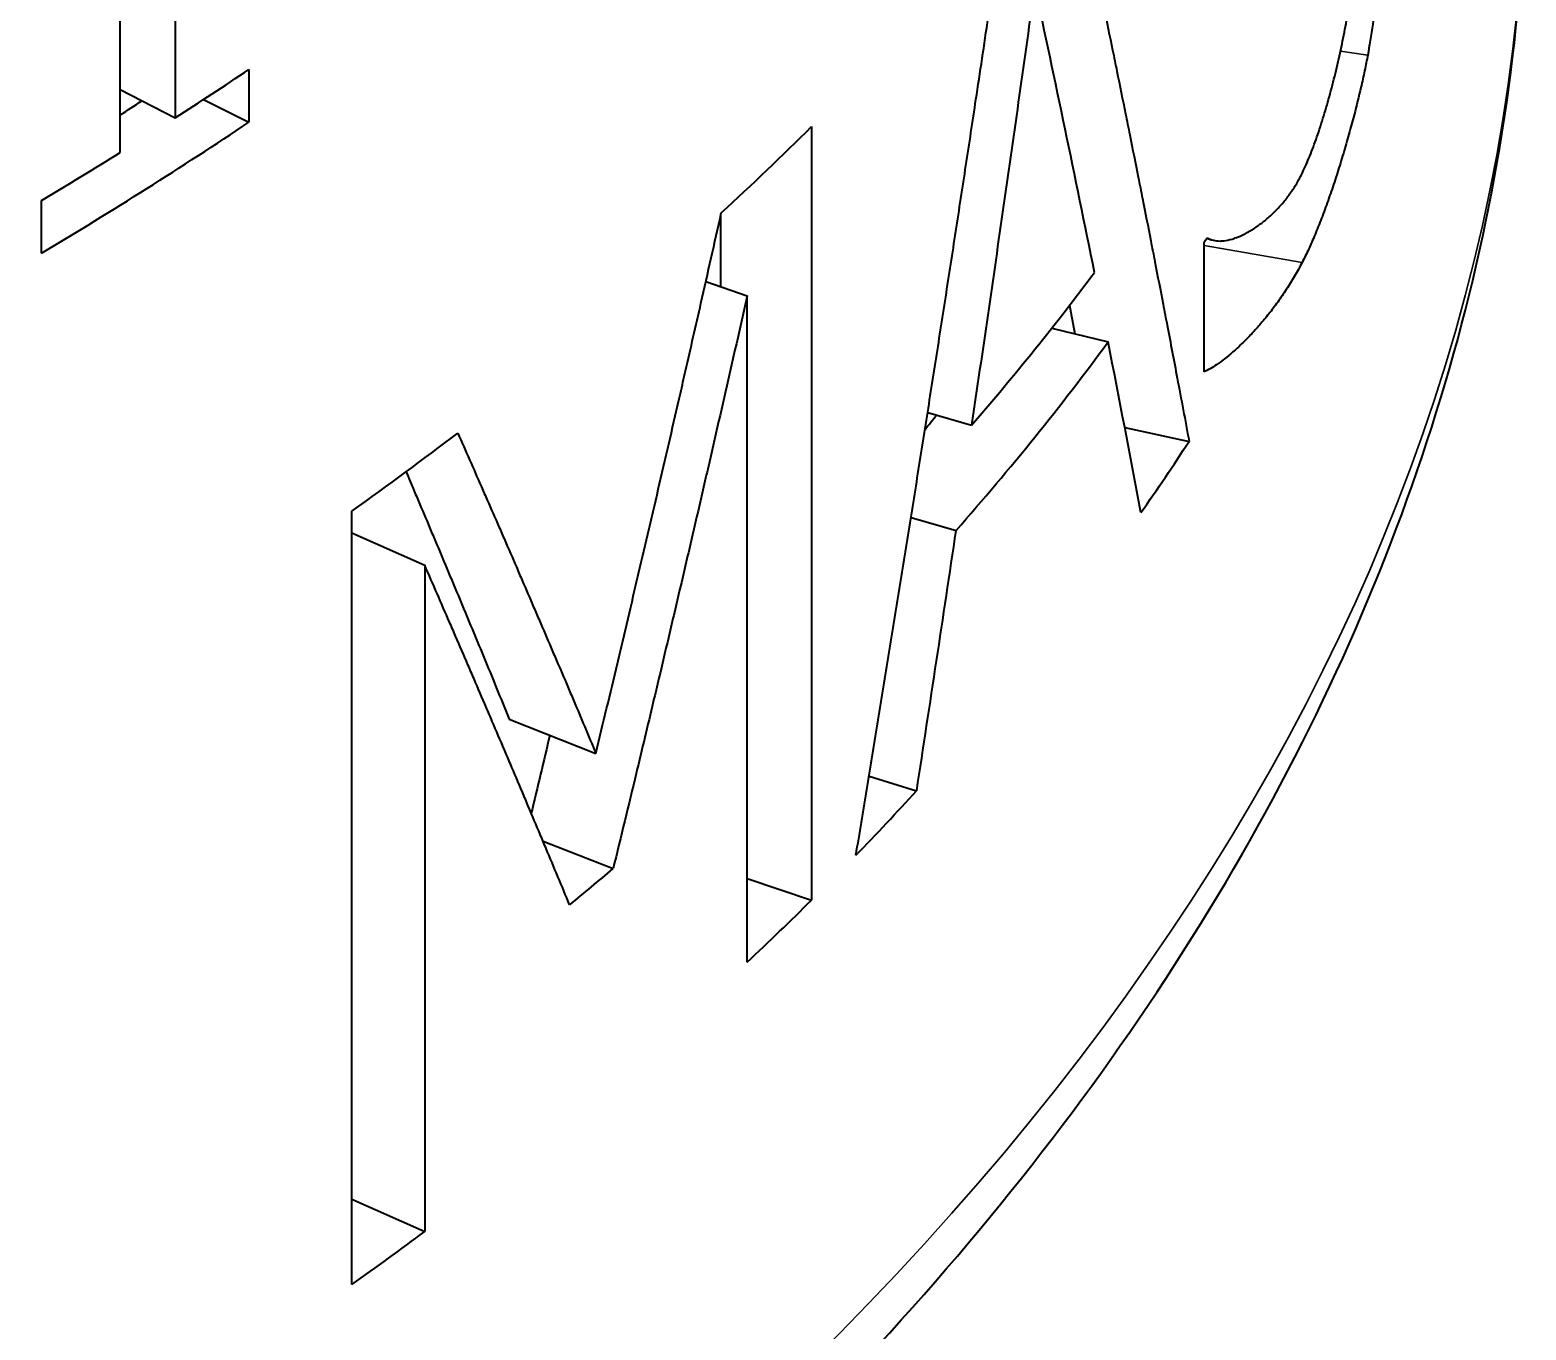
# Model space of a CAD drawing. Header units: millimetres. Extents: x 0 to 51860, y 0 to 5940.
# Drawn here: x 7716.27 to 7725.75, y 3977.86 to 3986.1 of the extents above; entities that cross this region are included whole.
import ezdxf

# ---------------------------------------------------------------- set-up
doc = ezdxf.new("R2010")
doc.units = ezdxf.units.MM
doc.header["$LTSCALE"] = 10
doc.layers.add('가시적인 것(ISO)', color=3, linetype='Continuous', lineweight=40)
doc.layers.add('가시적인 좁은 것(ISO)', color=3, linetype='Continuous', lineweight=35)

msp = doc.modelspace()

# ---------------------------------------------------------------- linework, layer by layer
at = {"layer": '가시적인 것(ISO)'}
for p, q in [((7717.1898, 3988.4903), (7717.1898, 3985.5434)), ((7716.8428, 3985.324), (7716.8428, 3987.5156)), ((7717.6582, 3985.8506), (7717.6582, 3985.5167)), ((7716.8428, 3985.7227), (7717.1898, 3985.5434)), ((7717.3694, 3985.6596), (7717.6582, 3985.5167)), ((7721.2246, 3985.4884), (7721.2246, 3980.5831)), ((7716.344, 3984.6862), (7716.344, 3985.0202)), ((7720.648, 3984.9226), (7720.648, 3984.4736)), ((7723.7126, 3983.9333), (7723.7126, 3984.7522)), ((7720.5546, 3984.5066), (7720.8161, 3984.4143)), ((7720.8161, 3980.1888), (7720.8161, 3984.4143)), ((7722.7467, 3984.2096), (7723.1045, 3984.1225)), ((7721.9606, 3983.6753), (7722.2389, 3983.5955)), ((7723.2097, 3983.5804), (7723.6179, 3983.4922)), ((7718.3114, 3978.1451), (7718.3114, 3983.0503)), ((7721.8551, 3983.0097), (7722.1407, 3982.9264)), ((7718.3114, 3982.9117), (7718.7724, 3982.7068)), ((7718.7724, 3982.7068), (7718.7724, 3978.4813)), ((7719.3082, 3981.7307), (7719.8575, 3981.5132)), ((7721.5888, 3981.368), (7721.8908, 3981.2764)), ((7719.5224, 3980.9567), (7719.9672, 3980.7828)), ((7720.8161, 3980.7197), (7721.2246, 3980.5831)), ((7718.3114, 3978.6861), (7718.7724, 3978.4813))]:
    msp.add_line(p, q, dxfattribs=at)
for centre, major_axis, ratio, start_param, end_param in [((7692.2406, 3998.4288), (33.5133, 0), 0.575862, 5.552112, 5.573294), ((7692.2406, 3998.0949), (-32.8467, 0), 0.575862, 2.417351, 2.423662), ((7692.2406, 3998.0949), (-33.5133, 0), 0.575862, 2.373475, 2.431702), ((7692.2406, 3995.1771), (33.5133, 0), 0.575862, 5.724163, 5.757242), ((7692.2406, 3998.4288), (33.5133, 0), 0.575862, 5.515067, 5.536733), ((7692.2406, 3991.3848), (33.5133, 0), 0.575862, 5.932358, 5.934099), ((7692.2406, 3992.1997), (33.5133, 0), 0.575862, 5.821079, 5.876356), ((7692.2406, 3991.6432), (-33.5133, 0), 0.575862, 2.672958, 2.741292), ((7398.3866, 4060.9467), (316.9905, -151.9083), 0.540754, 0.378074, 0.383092), ((7692.2406, 3991.6432), (-32.8467, 0), 0.575862, 2.700528, 2.705825), ((7692.2406, 3995.1771), (33.5133, 0), 0.575862, 5.603744, 5.636242), ((7692.2406, 3990.2718), (33.5133, 0), 0.575862, 5.899134, 5.924233), ((7409.7051, 4074.9926), (166.2007, -309.736), 0.868696, 0.856811, 0.861828), ((7692.2406, 3990.2718), (-33.5133, 0), 0.575862, 2.632624, 2.656708), ((7692.2406, 3991.6233), (-33.5133, 0), 0.575862, 2.530631, 2.545139), ((7692.2406, 3990.2718), (-33.5133, 0), 0.575862, 2.591856, 2.61565), ((7692.2406, 3990.2718), (-33.5133, 0), 0.575862, 2.462151, 2.484349)]:
    msp.add_ellipse(centre, major_axis=major_axis, ratio=ratio, start_param=start_param, end_param=end_param, dxfattribs=at)
for points, knots in [([(7695.9183, 3967.6024), (7699.1038, 3967.8084), (7702.2389, 3968.2838), (7708.1574, 3969.7394), (7710.9403, 3970.7193), (7715.9321, 3973.1181), (7718.141, 3974.5366), (7721.8009, 3977.7284), (7723.2529, 3979.5036), (7725.2322, 3983.2983), (7725.7539, 3985.3208), (7725.7539, 3987.3484)], [0.897243, 0.897243, 0.897243, 0.897243, 1.189033, 1.189033, 1.480823, 1.480823, 1.772614, 1.772614, 2.064404, 2.064404, 2.356194, 2.356194, 2.356194, 2.356194]), ([(7722.8507, 3987.3199), (7722.87, 3987.23), (7722.9083, 3987.0503), (7722.9558, 3986.8258), (7723.0029, 3986.6013), (7723.0404, 3986.4219), (7723.0868, 3986.1976), (7723.1237, 3986.0183), (7723.1694, 3985.7942), (7723.2058, 3985.6149), (7723.2508, 3985.391), (7723.2866, 3985.2119), (7723.331, 3984.9882), (7723.3662, 3984.8092), (7723.4098, 3984.5856), (7723.4445, 3984.4068), (7723.4917, 3984.1611), (7723.547, 3983.8711), (7723.593, 3983.6258), (7723.6179, 3983.4922)], [0, 0, 0, 0, 0.0666667, 0.1333333, 0.1666667, 0.2333333, 0.2666667, 0.3333333, 0.3666667, 0.4333333, 0.4666667, 0.5333333, 0.5666667, 0.6333333, 0.6666667, 0.7333333, 0.7666667, 0.8499217, 0.9497651, 0.9497651, 0.9497651, 0.9497651]), ([(7724.8782, 3987.2882), (7724.8782, 3987.264), (7724.8773, 3987.2097), (7724.8748, 3987.1454), (7724.8706, 3987.0599), (7724.8673, 3987.0041), (7724.862, 3986.9256), (7724.8577, 3986.8657), (7724.8511, 3986.7826), (7724.842, 3986.6763), (7724.8339, 3986.5901), (7724.8231, 3986.4826), (7724.8139, 3986.3975), (7724.7994, 3986.2732), (7724.7791, 3986.1155), (7724.7607, 3985.9983), (7724.7502, 3985.9419)], [0, 0, 0, 0, 0.083333, 0.166667, 0.166667, 0.291667, 0.291667, 0.333333, 0.416667, 0.458333, 0.541667, 0.583333, 0.666667, 0.708333, 0.833333, 1, 1, 1, 1]), ([(7721.506, 3980.8678), (7721.5291, 3981.0064), (7721.575, 3981.2836), (7721.632, 3981.6302), (7721.6887, 3981.977), (7721.7337, 3982.2544), (7721.7897, 3982.6014), (7721.8343, 3982.879), (7721.8896, 3983.2262), (7721.9336, 3983.504), (7721.9883, 3983.8513), (7722.0318, 3984.1293), (7722.0858, 3984.4768), (7722.1287, 3984.755), (7722.1821, 3985.1027), (7722.2245, 3985.381), (7722.2824, 3985.7635), (7722.3502, 3986.2155), (7722.407, 3986.5981), (7722.4377, 3986.8068)], [0, 0, 0, 0, 0.0666667, 0.1333333, 0.1666667, 0.2333333, 0.2666667, 0.3333333, 0.3666667, 0.4333333, 0.4666667, 0.5333333, 0.5666667, 0.6333333, 0.6666667, 0.7333333, 0.7666667, 0.8499217, 0.9497651, 0.9497651, 0.9497651, 0.9497651]), ([(7724.3178, 3985.1598), (7724.3337, 3985.1902), (7724.3496, 3985.2237), (7724.3652, 3985.26), (7724.3809, 3985.2962), (7724.3963, 3985.3351), (7724.4114, 3985.3762), (7724.419, 3985.3967), (7724.4264, 3985.4178), (7724.4338, 3985.4393), (7724.4486, 3985.4824), (7724.463, 3985.5273), (7724.4769, 3985.5736), (7724.4838, 3985.5968), (7724.4907, 3985.6202), (7724.4974, 3985.644), (7724.5108, 3985.6915), (7724.5238, 3985.7401), (7724.5361, 3985.7892), (7724.5422, 3985.8138), (7724.5483, 3985.8385), (7724.5541, 3985.8633), (7724.5658, 3985.9129), (7724.5769, 3985.9627), (7724.5872, 3986.0123), (7724.5924, 3986.0371), (7724.5974, 3986.0619), (7724.6022, 3986.0865), (7724.6118, 3986.1357), (7724.6206, 3986.1844), (7724.6286, 3986.2321), (7724.6326, 3986.2559), (7724.6364, 3986.2795), (7724.64, 3986.3027), (7724.6471, 3986.3492), (7724.6534, 3986.3944), (7724.6587, 3986.4377), (7724.6654, 3986.4919), (7724.6705, 3986.5432), (7724.674, 3986.5906), (7724.6747, 3986.6), (7724.6754, 3986.6094), (7724.6759, 3986.6185), (7724.6771, 3986.6368), (7724.6779, 3986.6545), (7724.6785, 3986.6714), (7724.6791, 3986.6883), (7724.6794, 3986.7045), (7724.6794, 3986.7199)], [0, 0, 0, 0, 0.083333, 0.083333, 0.083333, 0.166667, 0.166667, 0.166667, 0.208333, 0.208333, 0.208333, 0.291667, 0.291667, 0.291667, 0.333333, 0.333333, 0.333333, 0.416667, 0.416667, 0.416667, 0.458333, 0.458333, 0.458333, 0.541667, 0.541667, 0.541667, 0.583333, 0.583333, 0.583333, 0.666667, 0.666667, 0.666667, 0.708333, 0.708333, 0.708333, 0.791667, 0.791667, 0.791667, 0.895833, 0.895833, 0.895833, 0.916667, 0.916667, 0.916667, 0.958333, 0.958333, 0.958333, 1, 1, 1, 1]), ([(7722.6393, 3986.3845), (7722.5745, 3985.9191), (7722.5087, 3985.454), (7722.3752, 3984.5244), (7722.3075, 3984.0598), (7722.2389, 3983.5955)], [-0.4458286, -0.4458286, -0.4458286, -0.4458286, -0.2229143, -0.2229143, 0, 0, 0, 0]), ([(7723.0185, 3984.5631), (7722.9573, 3984.8662), (7722.8951, 3985.1695), (7722.7686, 3985.7766), (7722.7044, 3986.0804), (7722.6393, 3986.3845)], [-0.4460559, -0.4460559, -0.4460559, -0.4460559, -0.2230279, -0.2230279, 0, 0, 0, 0]), ([(7724.7502, 3985.9419), (7724.7444, 3985.9106), (7724.7379, 3985.8776), (7724.7306, 3985.843), (7724.7233, 3985.8085), (7724.7153, 3985.7725), (7724.7067, 3985.7353), (7724.6938, 3985.6796), (7724.6794, 3985.6213), (7724.6638, 3985.5617), (7724.6586, 3985.5418), (7724.6533, 3985.5218), (7724.6479, 3985.5016), (7724.637, 3985.4613), (7724.6256, 3985.4206), (7724.6138, 3985.3798), (7724.6079, 3985.3594), (7724.6019, 3985.339), (7724.5958, 3985.3186), (7724.5836, 3985.2778), (7724.571, 3985.237), (7724.5582, 3985.1967), (7724.5517, 3985.1766), (7724.5452, 3985.1565), (7724.5386, 3985.1366), (7724.5255, 3985.0968), (7724.5121, 3985.0577), (7724.4985, 3985.0194), (7724.4917, 3985.0003), (7724.4849, 3984.9814), (7724.4781, 3984.9628), (7724.4644, 3984.9256), (7724.4506, 3984.8894), (7724.4368, 3984.8548), (7724.4298, 3984.8375), (7724.4229, 3984.8205), (7724.416, 3984.8039), (7724.4022, 3984.7708), (7724.3885, 3984.7393), (7724.3749, 3984.7098), (7724.3613, 3984.6803), (7724.3478, 3984.6527), (7724.3346, 3984.6275)], [0, 0, 0, 0, 0.083333, 0.083333, 0.083333, 0.166667, 0.166667, 0.166667, 0.291667, 0.291667, 0.291667, 0.333333, 0.333333, 0.333333, 0.416667, 0.416667, 0.416667, 0.458333, 0.458333, 0.458333, 0.541667, 0.541667, 0.541667, 0.583333, 0.583333, 0.583333, 0.666667, 0.666667, 0.666667, 0.708333, 0.708333, 0.708333, 0.791667, 0.791667, 0.791667, 0.833333, 0.833333, 0.833333, 0.916667, 0.916667, 0.916667, 1, 1, 1, 1]), ([(7723.7326, 3984.7838), (7723.7438, 3984.7764), (7723.7564, 3984.771), (7723.7701, 3984.7676), (7723.7839, 3984.7641), (7723.7987, 3984.7626), (7723.8145, 3984.7628), (7723.8223, 3984.763), (7723.8304, 3984.7635), (7723.8387, 3984.7645), (7723.8552, 3984.7665), (7723.8725, 3984.7702), (7723.8903, 3984.7755), (7723.8992, 3984.7781), (7723.9082, 3984.7812), (7723.9173, 3984.7846), (7723.9355, 3984.7914), (7723.9541, 3984.7997), (7723.9728, 3984.8093), (7723.9822, 3984.8142), (7723.9916, 3984.8193), (7724.001, 3984.8248), (7724.0198, 3984.8358), (7724.0387, 3984.848), (7724.0573, 3984.8614), (7724.0667, 3984.8681), (7724.076, 3984.8751), (7724.0852, 3984.8823), (7724.1036, 3984.8968), (7724.1218, 3984.9124), (7724.1395, 3984.9288), (7724.1483, 3984.937), (7724.157, 3984.9455), (7724.1656, 3984.9541), (7724.1828, 3984.9715), (7724.1994, 3984.9896), (7724.2152, 3985.0084), (7724.2232, 3985.0178), (7724.2309, 3985.0274), (7724.2385, 3985.0371), (7724.2535, 3985.0566), (7724.2678, 3985.0766), (7724.2811, 3985.0971), (7724.2943, 3985.1176), (7724.3066, 3985.1386), (7724.3178, 3985.1598)], [0, 0, 0, 0, 0.083333, 0.083333, 0.083333, 0.166667, 0.166667, 0.166667, 0.208333, 0.208333, 0.208333, 0.291667, 0.291667, 0.291667, 0.333333, 0.333333, 0.333333, 0.416667, 0.416667, 0.416667, 0.458333, 0.458333, 0.458333, 0.541667, 0.541667, 0.541667, 0.583333, 0.583333, 0.583333, 0.666667, 0.666667, 0.666667, 0.708333, 0.708333, 0.708333, 0.791667, 0.791667, 0.791667, 0.833333, 0.833333, 0.833333, 0.916667, 0.916667, 0.916667, 1, 1, 1, 1]), ([(7719.8575, 3981.5132), (7719.8803, 3981.6081), (7719.9258, 3981.7981), (7719.9824, 3982.0357), (7720.0387, 3982.2733), (7720.0836, 3982.4635), (7720.1395, 3982.7014), (7720.184, 3982.8917), (7720.2394, 3983.1297), (7720.2836, 3983.3202), (7720.3385, 3983.5584), (7720.3823, 3983.749), (7720.4477, 3984.035), (7720.5345, 3984.4165), (7720.6096, 3984.7507), (7720.6523, 3984.9417)], [0, 0, 0, 0, 0.0455134, 0.0910269, 0.1137836, 0.159297, 0.1820538, 0.2275672, 0.2503239, 0.2958373, 0.3185941, 0.3641075, 0.3868642, 0.4551344, 0.5461613, 0.5461613, 0.5461613, 0.5461613]), ([(7724.3346, 3984.6275), (7724.319, 3984.5975), (7724.3027, 3984.5682), (7724.2859, 3984.5394), (7724.269, 3984.5107), (7724.2517, 3984.4826), (7724.2339, 3984.4553), (7724.225, 3984.4416), (7724.2159, 3984.4281), (7724.2068, 3984.4148), (7724.1886, 3984.3882), (7724.1701, 3984.3624), (7724.1513, 3984.3374), (7724.1418, 3984.3249), (7724.1324, 3984.3126), (7724.1229, 3984.3006), (7724.1038, 3984.2765), (7724.0847, 3984.2533), (7724.0654, 3984.2311), (7724.0558, 3984.2199), (7724.0462, 3984.2091), (7724.0366, 3984.1985), (7724.0174, 3984.1772), (7723.9982, 3984.157), (7723.9792, 3984.1379), (7723.9697, 3984.1283), (7723.9603, 3984.119), (7723.9509, 3984.11), (7723.9322, 3984.092), (7723.9137, 3984.0751), (7723.8957, 3984.0594), (7723.8867, 3984.0516), (7723.8778, 3984.044), (7723.8691, 3984.0368), (7723.8516, 3984.0223), (7723.8346, 3984.0091), (7723.8183, 3983.9971), (7723.8102, 3983.9912), (7723.8022, 3983.9855), (7723.7945, 3983.9802), (7723.779, 3983.9696), (7723.7643, 3983.9604), (7723.7506, 3983.9525), (7723.7368, 3983.9447), (7723.7241, 3983.9383), (7723.7126, 3983.9333)], [0, 0, 0, 0, 0.083333, 0.083333, 0.083333, 0.166667, 0.166667, 0.166667, 0.208333, 0.208333, 0.208333, 0.291667, 0.291667, 0.291667, 0.333333, 0.333333, 0.333333, 0.416667, 0.416667, 0.416667, 0.458333, 0.458333, 0.458333, 0.541667, 0.541667, 0.541667, 0.583333, 0.583333, 0.583333, 0.666667, 0.666667, 0.666667, 0.708333, 0.708333, 0.708333, 0.791667, 0.791667, 0.791667, 0.833333, 0.833333, 0.833333, 0.916667, 0.916667, 0.916667, 1, 1, 1, 1]), ([(7720.8161, 3984.4143), (7720.7934, 3984.3131), (7720.7478, 3984.1108), (7720.6905, 3983.858), (7720.6328, 3983.6053), (7720.5865, 3983.4033), (7720.5284, 3983.1508), (7720.4816, 3982.9489), (7720.423, 3982.6966), (7720.3758, 3982.4948), (7720.3166, 3982.2427), (7720.269, 3982.0411), (7720.1973, 3981.7389), (7720.1011, 3981.336), (7720.0161, 3980.9839), (7719.9672, 3980.7828)], [0, 0, 0, 0, 0.0481035, 0.096207, 0.1202587, 0.1683622, 0.1924139, 0.2405174, 0.2645691, 0.3126726, 0.3367243, 0.3848278, 0.4088796, 0.4810348, 0.5772417, 0.5772417, 0.5772417, 0.5772417]), ([(7718.9819, 3983.5446), (7719.0069, 3983.4878), (7719.057, 3983.3744), (7719.1192, 3983.2327), (7719.1812, 3983.0912), (7719.2306, 3982.978), (7719.2921, 3982.8367), (7719.3411, 3982.7236), (7719.4022, 3982.5825), (7719.4508, 3982.4696), (7719.5114, 3982.3287), (7719.5597, 3982.216), (7719.6198, 3982.0752), (7719.6677, 3981.9627), (7719.7273, 3981.8221), (7719.7867, 3981.6816), (7719.834, 3981.5693), (7719.8575, 3981.5132)], [0, 0, 0, 0, 0.0457587, 0.0915174, 0.1143967, 0.1601554, 0.1830348, 0.2287935, 0.2516728, 0.2974315, 0.3203109, 0.3660696, 0.3889489, 0.4347076, 0.457587, 0.5033457, 0.5491044, 0.5491044, 0.5491044, 0.5491044]), ([(7718.654, 3983.2988), (7718.6713, 3983.2582), (7718.7006, 3983.1892), (7718.754, 3983.0633), (7718.802, 3982.9495), (7718.8619, 3982.8074), (7718.9095, 3982.6937), (7718.9689, 3982.5518), (7719.0162, 3982.4383), (7719.0751, 3982.2966), (7719.1221, 3982.1833), (7719.1805, 3982.0417), (7719.2387, 3981.9003), (7719.2851, 3981.7872), (7719.3082, 3981.7307)], [0.1275775, 0.1275775, 0.1275775, 0.1275775, 0.1601554, 0.1830348, 0.2287935, 0.2516728, 0.2974315, 0.3203109, 0.3660696, 0.3889489, 0.4347076, 0.457587, 0.5033457, 0.5491044, 0.5491044, 0.5491044, 0.5491044]), ([(7719.6912, 3980.5523), (7719.6665, 3980.6118), (7719.6169, 3980.7309), (7719.5546, 3980.8799), (7719.4921, 3981.029), (7719.4418, 3981.1483), (7719.3788, 3981.2976), (7719.3281, 3981.4171), (7719.2646, 3981.5667), (7719.2135, 3981.6863), (7719.1494, 3981.8361), (7719.098, 3981.9559), (7719.0334, 3982.1059), (7718.9816, 3982.2259), (7718.9165, 3982.376), (7718.8512, 3982.5263), (7718.7987, 3982.6466), (7718.7724, 3982.7068)], [0, 0, 0, 0, 0.0480296, 0.0960592, 0.120074, 0.1681035, 0.1921183, 0.2401479, 0.2641627, 0.3121923, 0.3362071, 0.3842367, 0.4082515, 0.4562811, 0.4802959, 0.5283254, 0.576355, 0.576355, 0.576355, 0.576355])]:
    msp.add_open_spline(points, degree=3, knots=knots, dxfattribs=at)
for points in [[(7723.776, 3984.7662), (7723.7599, 3984.7696), (7723.7438, 3984.7729), (7723.7278, 3984.7762)], [(7722.8598, 3984.3543), (7722.871, 3984.2942), (7722.8822, 3984.234), (7722.8934, 3984.1739)], [(7719.5654, 3981.6288), (7719.5265, 3981.4637), (7719.4873, 3981.2987), (7719.448, 3981.1337)]]:
    msp.add_open_spline(points, degree=3, dxfattribs=at)
at = {"layer": '가시적인 좁은 것(ISO)'}
for p, q in [((7724.5775, 3985.9668), (7724.7502, 3985.9419)), ((7723.7126, 3984.7352), (7724.3346, 3984.6275))]:
    msp.add_line(p, q, dxfattribs=at)
msp.add_ellipse((7692.2406, 3987.3484), major_axis=(33.5133, 0), ratio=0.575862, start_param=4.827988, end_param=6.283185, dxfattribs=at)

doc.saveas('drawing.dxf')
